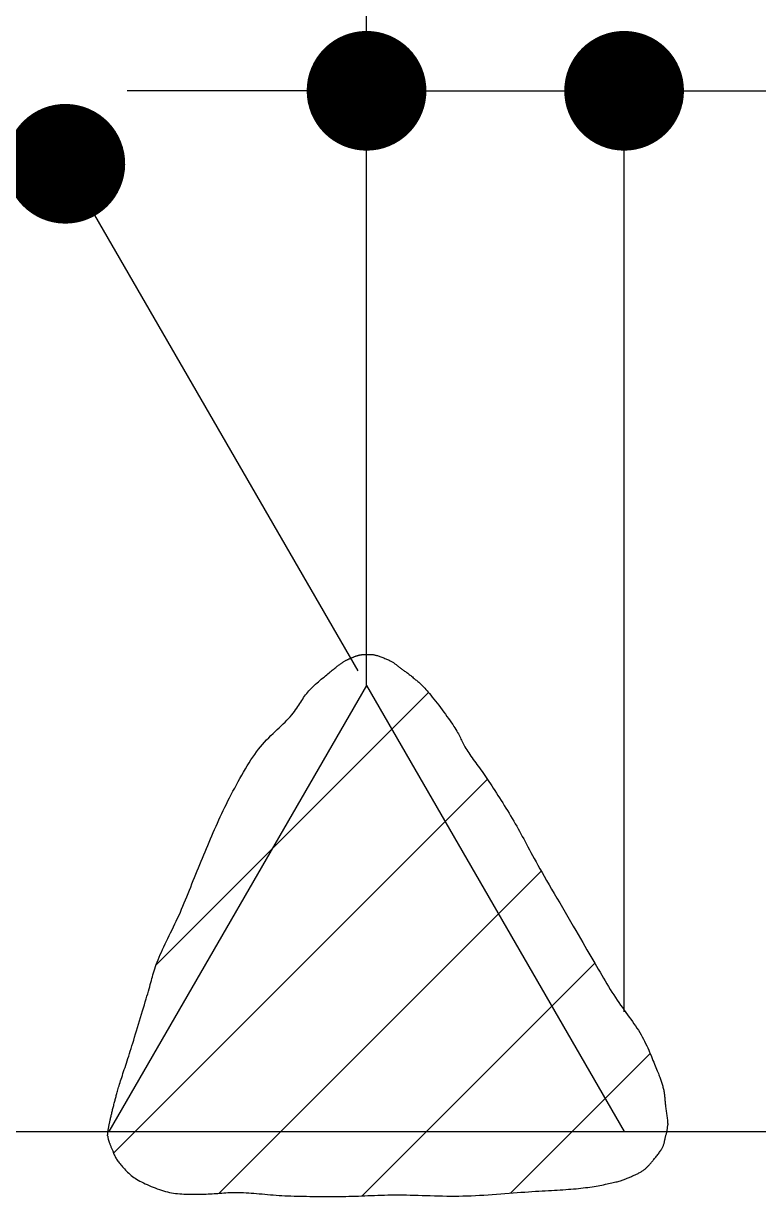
# Model space of a CAD drawing. Header units: millimetres. Extents: x 0 to 18796, y -11 to 7128.
# Drawn here: x 11711.4 to 11760.5, y 5703 to 5781.4 of the extents above; entities that cross this region are included whole.
import ezdxf

# ---------------------------------------------------------------- set-up
doc = ezdxf.new("R2010")
doc.units = ezdxf.units.MM
doc.header["$LTSCALE"] = 5
doc.layers.get('0').update_dxf_attribs({"color": 255})
doc.layers.add('寸法', color=4, linetype='Continuous')
doc.layers.add('金物', color=142, linetype='Continuous')

# ---------------------------------------------------------------- blocks, each defined once
blk = doc.blocks.new('_Dot')
at = {"color": 0, "linetype": 'ByBlock', "lineweight": -2}
blk.add_line((-0.5, 0), (-1, 0), dxfattribs=at)
at = {"color": 0, "linetype": 'ByBlock', "const_width": 0.5}
blk.add_lwpolyline([(-0.25, 0, 1), (0.25, 0, 1)], format="xyb", close=True, dxfattribs=at)

msp = doc.modelspace()

# ---------------------------------------------------------------- linework, layer by layer
at = {"layer": '寸法'}
for p, q in [((11726.346, 5776.91), (11718.346, 5776.91)), ((11734.346, 5745.175), (11734.346, 5776.91)), ((11734.346, 5776.91), (11751.555, 5776.91)), ((11751.555, 5715.368), (11751.555, 5776.91)), ((11759.555, 5776.91), (11767.555, 5776.91)), ((11733.788, 5738.142), (11714.221, 5772.033)), ((11733.537, 5739.095), (11733.568, 5739.108)), ((11733.568, 5739.108), (11733.599, 5739.119)), ((11733.599, 5739.119), (11733.629, 5739.13)), ((11733.629, 5739.13), (11733.66, 5739.141)), ((11733.66, 5739.141), (11733.69, 5739.151)), ((11733.69, 5739.151), (11733.721, 5739.161)), ((11733.721, 5739.161), (11733.751, 5739.17)), ((11733.751, 5739.17), (11733.78, 5739.179)), ((11733.78, 5739.179), (11733.81, 5739.187)), ((11733.81, 5739.187), (11733.84, 5739.195)), ((11733.84, 5739.195), (11733.87, 5739.202)), ((11733.87, 5739.202), (11733.899, 5739.208)), ((11733.899, 5739.208), (11733.927, 5739.214)), ((11733.927, 5739.214), (11733.954, 5739.22)), ((11733.954, 5739.22), (11733.982, 5739.224)), ((11733.982, 5739.224), (11734.009, 5739.228)), ((11734.009, 5739.228), (11734.035, 5739.232)), ((11734.035, 5739.232), (11734.061, 5739.235)), ((11734.061, 5739.235), (11734.088, 5739.238)), ((11734.088, 5739.238), (11734.115, 5739.24)), ((11734.115, 5739.24), (11734.142, 5739.242)), ((11734.142, 5739.242), (11734.169, 5739.244)), ((11734.169, 5739.244), (11734.197, 5739.245)), ((11734.197, 5739.245), (11734.225, 5739.246)), ((11734.225, 5739.246), (11734.254, 5739.247)), ((11734.254, 5739.247), (11734.283, 5739.247)), ((11734.283, 5739.247), (11734.314, 5739.247)), ((11734.314, 5739.247), (11734.346, 5739.247)), ((11734.346, 5739.247), (11734.378, 5739.247)), ((11734.378, 5739.247), (11734.41, 5739.247)), ((11734.41, 5739.247), (11734.442, 5739.247)), ((11734.442, 5739.247), (11734.474, 5739.248)), ((11734.474, 5739.248), (11734.506, 5739.248)), ((11734.506, 5739.248), (11734.539, 5739.248)), ((11734.539, 5739.248), (11734.572, 5739.248)), ((11734.572, 5739.248), (11734.606, 5739.247)), ((11734.606, 5739.247), (11734.641, 5739.246)), ((11734.641, 5739.246), (11734.676, 5739.244)), ((11734.676, 5739.244), (11734.713, 5739.24)), ((11734.713, 5739.24), (11734.751, 5739.236)), ((11734.751, 5739.236), (11734.791, 5739.23)), ((11734.791, 5739.23), (11734.832, 5739.223)), ((11734.832, 5739.223), (11734.875, 5739.215)), ((11734.875, 5739.215), (11734.919, 5739.204)), ((11734.919, 5739.204), (11734.966, 5739.192)), ((11734.966, 5739.192), (11735.016, 5739.178)), ((11735.016, 5739.178), (11735.068, 5739.162)), ((11735.068, 5739.162), (11735.124, 5739.144)), ((11735.124, 5739.144), (11735.183, 5739.125)), ((11735.183, 5739.125), (11735.243, 5739.104)), ((11732.179, 5738.285), (11732.235, 5738.33)), ((11732.235, 5738.33), (11732.288, 5738.372)), ((11732.288, 5738.372), (11732.338, 5738.412)), ((11732.338, 5738.412), (11732.386, 5738.45)), ((11732.386, 5738.45), (11732.432, 5738.485)), ((11732.432, 5738.485), (11732.476, 5738.518)), ((11732.476, 5738.518), (11732.519, 5738.55)), ((11732.519, 5738.55), (11732.561, 5738.58)), ((11732.561, 5738.58), (11732.601, 5738.609)), ((11732.601, 5738.609), (11732.641, 5738.637)), ((11732.641, 5738.637), (11732.68, 5738.664)), ((11732.68, 5738.664), (11732.72, 5738.691)), ((11732.72, 5738.691), (11732.759, 5738.717)), ((11732.759, 5738.717), (11732.799, 5738.743)), ((11732.799, 5738.743), (11732.838, 5738.768)), ((11732.838, 5738.768), (11732.875, 5738.792)), ((11732.875, 5738.792), (11732.912, 5738.813)), ((11732.912, 5738.813), (11732.947, 5738.833)), ((11732.947, 5738.833), (11732.981, 5738.852)), ((11732.981, 5738.852), (11733.013, 5738.869)), ((11733.013, 5738.869), (11733.045, 5738.885)), ((11733.045, 5738.885), (11733.077, 5738.9)), ((11733.077, 5738.9), (11733.107, 5738.915)), ((11733.107, 5738.915), (11733.138, 5738.928)), ((11733.138, 5738.928), (11733.167, 5738.942)), ((11733.167, 5738.942), (11733.197, 5738.954)), ((11733.197, 5738.954), (11733.227, 5738.967)), ((11733.227, 5738.967), (11733.257, 5738.98)), ((11733.257, 5738.98), (11733.287, 5738.992)), ((11733.287, 5738.992), (11733.318, 5739.005)), ((11733.318, 5739.005), (11733.349, 5739.018)), ((11733.349, 5739.018), (11733.381, 5739.032)), ((11733.381, 5739.032), (11733.412, 5739.045)), ((11733.412, 5739.045), (11733.444, 5739.058)), ((11733.444, 5739.058), (11733.475, 5739.071)), ((11733.475, 5739.071), (11733.506, 5739.083)), ((11733.506, 5739.083), (11733.537, 5739.095)), ((11735.243, 5739.104), (11735.306, 5739.081)), ((11735.306, 5739.081), (11735.369, 5739.058)), ((11735.369, 5739.058), (11735.433, 5739.034)), ((11735.433, 5739.034), (11735.497, 5739.009)), ((11735.497, 5739.009), (11735.561, 5738.983)), ((11735.561, 5738.983), (11735.625, 5738.957)), ((11735.625, 5738.957), (11735.687, 5738.93)), ((11735.687, 5738.93), (11735.748, 5738.904)), ((11735.748, 5738.904), (11735.807, 5738.877)), ((11735.807, 5738.877), (11735.863, 5738.851)), ((11735.863, 5738.851), (11735.917, 5738.825)), ((11735.917, 5738.825), (11735.967, 5738.799)), ((11735.967, 5738.799), (11736.013, 5738.774)), ((11736.013, 5738.774), (11736.057, 5738.749)), ((11736.057, 5738.749), (11736.099, 5738.724)), ((11736.099, 5738.724), (11736.138, 5738.698)), ((11736.138, 5738.698), (11736.175, 5738.673)), ((11736.175, 5738.673), (11736.211, 5738.648)), ((11736.211, 5738.648), (11736.246, 5738.622)), ((11736.246, 5738.622), (11736.28, 5738.596)), ((11736.28, 5738.596), (11736.314, 5738.569)), ((11736.314, 5738.569), (11736.347, 5738.542)), ((11736.347, 5738.542), (11736.382, 5738.514)), ((11736.382, 5738.514), (11736.416, 5738.486)), ((11736.416, 5738.486), (11736.451, 5738.458)), ((11736.451, 5738.458), (11736.488, 5738.428)), ((11736.488, 5738.428), (11736.527, 5738.398)), ((11736.527, 5738.398), (11736.567, 5738.367)), ((11736.567, 5738.367), (11736.61, 5738.335)), ((11736.61, 5738.335), (11736.654, 5738.302)), ((11731.226, 5737.503), (11731.321, 5737.583)), ((11731.321, 5737.583), (11731.414, 5737.66)), ((11731.414, 5737.66), (11731.507, 5737.735)), ((11731.507, 5737.735), (11731.596, 5737.808)), ((11731.596, 5737.808), (11731.683, 5737.878)), ((11731.683, 5737.878), (11731.767, 5737.946)), ((11731.767, 5737.946), (11731.847, 5738.011)), ((11731.847, 5738.011), (11731.922, 5738.072)), ((11731.922, 5738.072), (11731.992, 5738.13)), ((11731.992, 5738.13), (11732.058, 5738.185)), ((11732.058, 5738.185), (11732.12, 5738.237)), ((11732.12, 5738.237), (11732.179, 5738.285)), ((11736.654, 5738.302), (11736.7, 5738.269)), ((11736.7, 5738.269), (11736.746, 5738.236)), ((11736.746, 5738.236), (11736.794, 5738.202)), ((11736.794, 5738.202), (11736.842, 5738.168)), ((11736.842, 5738.168), (11736.891, 5738.134)), ((11736.891, 5738.134), (11736.941, 5738.098)), ((11736.941, 5738.098), (11736.991, 5738.063)), ((11736.991, 5738.063), (11737.042, 5738.026)), ((11737.042, 5738.026), (11737.094, 5737.988)), ((11737.094, 5737.988), (11737.146, 5737.949)), ((11737.146, 5737.949), (11737.198, 5737.909)), ((11737.198, 5737.909), (11737.251, 5737.868)), ((11737.251, 5737.868), (11737.305, 5737.826)), ((11737.305, 5737.826), (11737.359, 5737.783)), ((11737.359, 5737.783), (11737.413, 5737.738)), ((11737.413, 5737.738), (11737.468, 5737.691)), ((11737.468, 5737.691), (11737.522, 5737.645)), ((11737.522, 5737.645), (11737.574, 5737.6)), ((11737.574, 5737.6), (11737.626, 5737.557)), ((11737.626, 5737.557), (11737.678, 5737.514)), ((11734.346, 5737.175), (11717.137, 5707.368)), ((11730.421, 5736.726), (11730.499, 5736.816)), ((11730.499, 5736.816), (11730.582, 5736.905)), ((11730.582, 5736.905), (11730.668, 5736.994)), ((11730.668, 5736.994), (11730.757, 5737.082)), ((11730.757, 5737.082), (11730.849, 5737.169)), ((11730.849, 5737.169), (11730.942, 5737.255)), ((11730.942, 5737.255), (11731.036, 5737.339)), ((11731.036, 5737.339), (11731.131, 5737.422)), ((11731.131, 5737.422), (11731.226, 5737.503)), ((11734.346, 5737.175), (11751.555, 5707.368)), ((11737.678, 5737.514), (11737.73, 5737.471)), ((11737.73, 5737.471), (11737.781, 5737.428)), ((11737.781, 5737.428), (11737.834, 5737.383)), ((11737.834, 5737.383), (11737.887, 5737.336)), ((11737.887, 5737.336), (11737.942, 5737.287)), ((11737.942, 5737.287), (11737.998, 5737.234)), ((11737.998, 5737.234), (11738.057, 5737.178)), ((11738.057, 5737.178), (11738.117, 5737.117)), ((11738.117, 5737.117), (11738.181, 5737.051)), ((11738.181, 5737.051), (11738.247, 5736.98)), ((11738.247, 5736.98), (11738.317, 5736.902)), ((11738.317, 5736.902), (11738.391, 5736.818)), ((11738.391, 5736.818), (11738.468, 5736.726)), ((11720.291, 5718.505), (11738.488, 5736.702)), ((11729.886, 5735.964), (11729.951, 5736.064)), ((11729.951, 5736.064), (11730.015, 5736.163)), ((11730.015, 5736.163), (11730.079, 5736.26)), ((11730.079, 5736.26), (11730.143, 5736.356)), ((11730.143, 5736.356), (11730.208, 5736.45)), ((11730.208, 5736.45), (11730.276, 5736.543)), ((11730.276, 5736.543), (11730.347, 5736.635)), ((11730.347, 5736.635), (11730.421, 5736.726)), ((11738.468, 5736.726), (11738.552, 5736.625)), ((11738.552, 5736.625), (11738.643, 5736.513)), ((11738.643, 5736.513), (11738.739, 5736.393)), ((11738.739, 5736.393), (11738.841, 5736.264)), ((11738.841, 5736.264), (11738.947, 5736.129)), ((11738.947, 5736.129), (11739.056, 5735.988)), ((11739.056, 5735.988), (11739.166, 5735.843)), ((11729.244, 5735.084), (11729.344, 5735.202)), ((11729.344, 5735.202), (11729.436, 5735.318)), ((11729.436, 5735.318), (11729.522, 5735.431)), ((11729.522, 5735.431), (11729.603, 5735.542)), ((11729.603, 5735.542), (11729.679, 5735.651)), ((11729.679, 5735.651), (11729.751, 5735.757)), ((11729.751, 5735.757), (11729.82, 5735.862)), ((11729.82, 5735.862), (11729.886, 5735.964)), ((11739.166, 5735.843), (11739.279, 5735.695)), ((11739.279, 5735.695), (11739.391, 5735.546)), ((11739.391, 5735.546), (11739.503, 5735.396)), ((11739.503, 5735.396), (11739.613, 5735.247)), ((11739.613, 5735.247), (11739.72, 5735.1)), ((11728.515, 5734.349), (11728.649, 5734.475)), ((11728.649, 5734.475), (11728.779, 5734.599)), ((11728.779, 5734.599), (11728.904, 5734.722)), ((11728.904, 5734.722), (11729.024, 5734.843)), ((11729.024, 5734.843), (11729.138, 5734.964)), ((11729.138, 5734.964), (11729.244, 5735.084)), ((11739.72, 5735.1), (11739.824, 5734.956)), ((11739.824, 5734.956), (11739.923, 5734.817)), ((11739.923, 5734.817), (11740.017, 5734.683)), ((11740.017, 5734.683), (11740.104, 5734.557)), ((11740.104, 5734.557), (11740.184, 5734.439)), ((11740.184, 5734.439), (11740.255, 5734.329)), ((11727.671, 5733.534), (11727.813, 5733.678)), ((11727.813, 5733.678), (11727.955, 5733.819)), ((11727.955, 5733.819), (11728.097, 5733.956)), ((11728.097, 5733.956), (11728.239, 5734.09)), ((11728.239, 5734.09), (11728.378, 5734.22)), ((11728.378, 5734.22), (11728.515, 5734.349)), ((11740.255, 5734.329), (11740.321, 5734.224)), ((11740.321, 5734.224), (11740.379, 5734.124)), ((11740.379, 5734.124), (11740.433, 5734.028)), ((11740.433, 5734.028), (11740.483, 5733.937)), ((11740.483, 5733.937), (11740.528, 5733.848)), ((11740.528, 5733.848), (11740.571, 5733.761)), ((11740.571, 5733.761), (11740.613, 5733.676)), ((11740.613, 5733.676), (11740.653, 5733.591)), ((11726.997, 5732.741), (11727.125, 5732.91)), ((11727.125, 5732.91), (11727.257, 5733.073)), ((11727.257, 5733.073), (11727.393, 5733.231)), ((11727.393, 5733.231), (11727.531, 5733.385)), ((11727.531, 5733.385), (11727.671, 5733.534)), ((11740.653, 5733.591), (11740.693, 5733.508)), ((11740.693, 5733.508), (11740.734, 5733.423)), ((11740.734, 5733.423), (11740.777, 5733.337)), ((11740.777, 5733.337), (11740.821, 5733.249)), ((11740.821, 5733.249), (11740.869, 5733.159)), ((11740.869, 5733.159), (11740.922, 5733.066)), ((11740.922, 5733.066), (11740.978, 5732.969)), ((11740.978, 5732.969), (11741.041, 5732.867)), ((11741.041, 5732.867), (11741.109, 5732.762)), ((11726.498, 5731.999), (11726.622, 5732.194)), ((11726.622, 5732.194), (11726.747, 5732.383)), ((11726.747, 5732.383), (11726.872, 5732.565)), ((11726.872, 5732.565), (11726.997, 5732.741)), ((11741.109, 5732.762), (11741.179, 5732.658)), ((11741.179, 5732.658), (11741.25, 5732.552)), ((11741.25, 5732.552), (11741.324, 5732.446)), ((11741.324, 5732.446), (11741.4, 5732.339)), ((11741.4, 5732.339), (11741.477, 5732.231)), ((11741.477, 5732.231), (11741.557, 5732.121)), ((11741.557, 5732.121), (11741.639, 5732.01)), ((11726.008, 5731.176), (11726.129, 5731.387)), ((11726.129, 5731.387), (11726.251, 5731.595)), ((11726.251, 5731.595), (11726.374, 5731.799)), ((11726.374, 5731.799), (11726.498, 5731.999)), ((11741.639, 5732.01), (11741.722, 5731.897)), ((11741.722, 5731.897), (11741.806, 5731.781)), ((11741.806, 5731.781), (11741.892, 5731.663)), ((11741.892, 5731.663), (11741.979, 5731.542)), ((11741.979, 5731.542), (11742.067, 5731.419)), ((11742.067, 5731.419), (11742.156, 5731.292)), ((11742.156, 5731.292), (11742.246, 5731.161)), ((11717.442, 5705.921), (11742.422, 5730.901)), ((11725.536, 5730.313), (11725.652, 5730.53)), ((11725.652, 5730.53), (11725.77, 5730.747)), ((11725.77, 5730.747), (11725.888, 5730.962)), ((11725.888, 5730.962), (11726.008, 5731.176)), ((11742.246, 5731.161), (11742.338, 5731.027)), ((11742.338, 5731.027), (11742.43, 5730.889)), ((11742.43, 5730.889), (11742.523, 5730.747)), ((11742.523, 5730.747), (11742.619, 5730.601)), ((11742.619, 5730.601), (11742.717, 5730.452)), ((11725.197, 5729.664), (11725.309, 5729.879)), ((11725.309, 5729.879), (11725.422, 5730.096)), ((11725.422, 5730.096), (11725.536, 5730.313)), ((11742.717, 5730.452), (11742.816, 5730.298)), ((11742.816, 5730.298), (11742.918, 5730.142)), ((11742.918, 5730.142), (11743.021, 5729.983)), ((11743.021, 5729.983), (11743.124, 5729.821)), ((11743.124, 5729.821), (11743.229, 5729.656)), ((11724.774, 5728.821), (11724.877, 5729.031)), ((11724.877, 5729.031), (11724.981, 5729.24)), ((11724.981, 5729.24), (11725.088, 5729.451)), ((11725.088, 5729.451), (11725.197, 5729.664)), ((11743.229, 5729.656), (11743.335, 5729.489)), ((11743.335, 5729.489), (11743.441, 5729.321)), ((11743.441, 5729.321), (11743.547, 5729.15)), ((11743.547, 5729.15), (11743.654, 5728.979)), ((11743.654, 5728.979), (11743.76, 5728.806)), ((11724.384, 5727.975), (11724.479, 5728.187)), ((11724.479, 5728.187), (11724.575, 5728.399)), ((11724.575, 5728.399), (11724.674, 5728.61)), ((11724.674, 5728.61), (11724.774, 5728.821)), ((11743.76, 5728.806), (11743.866, 5728.632)), ((11743.866, 5728.632), (11743.971, 5728.457)), ((11743.971, 5728.457), (11744.076, 5728.282)), ((11744.076, 5728.282), (11744.179, 5728.106)), ((11724.107, 5727.337), (11724.198, 5727.55)), ((11724.198, 5727.55), (11724.29, 5727.762)), ((11724.29, 5727.762), (11724.384, 5727.975)), ((11744.179, 5728.106), (11744.28, 5727.933)), ((11744.28, 5727.933), (11744.378, 5727.761)), ((11744.378, 5727.761), (11744.473, 5727.591)), ((11744.473, 5727.591), (11744.567, 5727.423)), ((11744.567, 5727.423), (11744.66, 5727.254)), ((11723.748, 5726.484), (11723.837, 5726.697)), ((11723.837, 5726.697), (11723.927, 5726.911)), ((11723.927, 5726.911), (11724.017, 5727.124)), ((11724.017, 5727.124), (11724.107, 5727.337)), ((11744.66, 5727.254), (11744.752, 5727.084)), ((11744.752, 5727.084), (11744.844, 5726.912)), ((11744.844, 5726.912), (11744.937, 5726.738)), ((11744.937, 5726.738), (11745.032, 5726.561)), ((11723.39, 5725.633), (11723.48, 5725.846)), ((11723.48, 5725.846), (11723.57, 5726.058)), ((11723.57, 5726.058), (11723.659, 5726.271)), ((11723.659, 5726.271), (11723.748, 5726.484)), ((11745.032, 5726.561), (11745.129, 5726.38)), ((11745.129, 5726.38), (11745.228, 5726.194)), ((11745.228, 5726.194), (11745.332, 5726.002)), ((11745.332, 5726.002), (11745.44, 5725.803)), ((11745.44, 5725.803), (11745.553, 5725.597)), ((11723.121, 5724.991), (11723.21, 5725.206)), ((11723.21, 5725.206), (11723.3, 5725.42)), ((11723.3, 5725.42), (11723.39, 5725.633)), ((11745.553, 5725.597), (11745.672, 5725.383)), ((11745.672, 5725.383), (11745.797, 5725.159)), ((11745.797, 5725.159), (11745.928, 5724.926)), ((11722.771, 5724.127), (11722.858, 5724.343)), ((11722.858, 5724.343), (11722.945, 5724.559)), ((11722.945, 5724.559), (11723.033, 5724.776)), ((11723.033, 5724.776), (11723.121, 5724.991)), ((11724.493, 5703.237), (11746.02, 5724.765)), ((11745.928, 5724.926), (11746.069, 5724.679)), ((11746.069, 5724.679), (11746.219, 5724.417)), ((11746.219, 5724.417), (11746.377, 5724.142)), ((11722.425, 5723.268), (11722.511, 5723.481)), ((11722.511, 5723.481), (11722.597, 5723.696)), ((11722.597, 5723.696), (11722.684, 5723.911)), ((11722.684, 5723.911), (11722.771, 5724.127)), ((11746.377, 5724.142), (11746.542, 5723.856)), ((11746.542, 5723.856), (11746.713, 5723.56)), ((11746.713, 5723.56), (11746.888, 5723.258)), ((11722.166, 5722.637), (11722.252, 5722.846)), ((11722.252, 5722.846), (11722.338, 5723.056)), ((11722.338, 5723.056), (11722.425, 5723.268)), ((11746.888, 5723.258), (11747.067, 5722.95)), ((11747.067, 5722.95), (11747.249, 5722.638)), ((11721.816, 5721.827), (11721.905, 5722.026)), ((11721.905, 5722.026), (11721.992, 5722.227)), ((11721.992, 5722.227), (11722.079, 5722.431)), ((11722.079, 5722.431), (11722.166, 5722.637)), ((11747.249, 5722.638), (11747.431, 5722.324)), ((11747.431, 5722.324), (11747.613, 5722.012)), ((11747.613, 5722.012), (11747.795, 5721.701)), ((11721.445, 5721.036), (11721.54, 5721.232)), ((11721.54, 5721.232), (11721.633, 5721.43)), ((11721.633, 5721.43), (11721.726, 5721.628)), ((11721.726, 5721.628), (11721.816, 5721.827)), ((11747.795, 5721.701), (11747.973, 5721.395)), ((11747.973, 5721.395), (11748.148, 5721.095)), ((11748.148, 5721.095), (11748.319, 5720.803)), ((11721.07, 5720.267), (11721.162, 5720.457)), ((11721.162, 5720.457), (11721.256, 5720.648)), ((11721.256, 5720.648), (11721.351, 5720.842)), ((11721.351, 5720.842), (11721.445, 5721.036)), ((11748.319, 5720.803), (11748.483, 5720.521)), ((11748.483, 5720.521), (11748.641, 5720.252)), ((11720.637, 5719.355), (11720.718, 5719.532)), ((11720.718, 5719.532), (11720.802, 5719.712)), ((11720.802, 5719.712), (11720.889, 5719.895)), ((11720.889, 5719.895), (11720.978, 5720.08)), ((11720.978, 5720.08), (11721.07, 5720.267)), ((11748.641, 5720.252), (11748.791, 5719.996)), ((11748.791, 5719.996), (11748.933, 5719.752)), ((11748.933, 5719.752), (11749.072, 5719.514)), ((11749.072, 5719.514), (11749.206, 5719.283)), ((11720.357, 5718.683), (11720.419, 5718.844)), ((11720.419, 5718.844), (11720.488, 5719.011)), ((11720.488, 5719.011), (11720.56, 5719.182)), ((11720.56, 5719.182), (11720.637, 5719.355)), ((11749.206, 5719.283), (11749.337, 5719.057)), ((11749.337, 5719.057), (11749.464, 5718.837)), ((11749.464, 5718.837), (11749.589, 5718.622)), ((11720.076, 5717.839), (11720.115, 5717.97)), ((11720.115, 5717.97), (11720.157, 5718.104)), ((11720.157, 5718.104), (11720.2, 5718.241)), ((11720.2, 5718.241), (11720.248, 5718.382)), ((11720.248, 5718.382), (11720.3, 5718.529)), ((11720.3, 5718.529), (11720.357, 5718.683)), ((11734.054, 5703.064), (11749.598, 5718.607)), ((11749.589, 5718.622), (11749.711, 5718.412)), ((11749.711, 5718.412), (11749.83, 5718.207)), ((11749.83, 5718.207), (11749.947, 5718.005)), ((11749.947, 5718.005), (11750.064, 5717.807)), ((11719.858, 5717.035), (11719.896, 5717.177)), ((11719.896, 5717.177), (11719.933, 5717.313)), ((11719.933, 5717.313), (11719.968, 5717.447)), ((11719.968, 5717.447), (11720.004, 5717.578)), ((11720.004, 5717.578), (11720.04, 5717.709)), ((11720.04, 5717.709), (11720.076, 5717.839)), ((11750.064, 5717.807), (11750.178, 5717.613)), ((11750.178, 5717.613), (11750.292, 5717.422)), ((11750.292, 5717.422), (11750.405, 5717.233)), ((11750.405, 5717.233), (11750.518, 5717.047)), ((11719.623, 5716.224), (11719.677, 5716.404)), ((11719.677, 5716.404), (11719.728, 5716.574)), ((11719.728, 5716.574), (11719.774, 5716.735)), ((11719.774, 5716.735), (11719.817, 5716.888)), ((11719.817, 5716.888), (11719.858, 5717.035)), ((11750.518, 5717.047), (11750.63, 5716.863)), ((11750.63, 5716.863), (11750.744, 5716.68)), ((11750.744, 5716.68), (11750.858, 5716.498)), ((11750.858, 5716.498), (11750.973, 5716.319)), ((11719.38, 5715.418), (11719.443, 5715.629)), ((11719.443, 5715.629), (11719.505, 5715.835)), ((11719.505, 5715.835), (11719.565, 5716.034)), ((11719.565, 5716.034), (11719.623, 5716.224)), ((11750.973, 5716.319), (11751.088, 5716.144)), ((11751.088, 5716.144), (11751.205, 5715.973)), ((11751.205, 5715.973), (11751.321, 5715.806)), ((11751.321, 5715.806), (11751.436, 5715.642)), ((11751.436, 5715.642), (11751.551, 5715.481)), ((11719.182, 5714.761), (11719.248, 5714.982)), ((11719.248, 5714.982), (11719.314, 5715.202)), ((11719.314, 5715.202), (11719.38, 5715.418)), ((11751.551, 5715.481), (11751.666, 5715.323)), ((11751.666, 5715.323), (11751.778, 5715.168)), ((11751.778, 5715.168), (11751.89, 5715.015)), ((11751.89, 5715.015), (11751.999, 5714.863)), ((11751.999, 5714.863), (11752.106, 5714.713)), ((11718.917, 5713.883), (11718.982, 5714.098)), ((11718.982, 5714.098), (11719.048, 5714.318)), ((11719.048, 5714.318), (11719.115, 5714.539)), ((11719.115, 5714.539), (11719.182, 5714.761)), ((11752.106, 5714.713), (11752.211, 5714.565)), ((11752.211, 5714.565), (11752.312, 5714.418)), ((11752.312, 5714.418), (11752.41, 5714.271)), ((11752.41, 5714.271), (11752.505, 5714.125)), ((11752.505, 5714.125), (11752.596, 5713.979)), ((11718.672, 5713.081), (11718.73, 5713.27)), ((11718.73, 5713.27), (11718.79, 5713.467)), ((11718.79, 5713.467), (11718.853, 5713.672)), ((11718.853, 5713.672), (11718.917, 5713.883)), ((11752.596, 5713.979), (11752.683, 5713.833)), ((11752.683, 5713.833), (11752.765, 5713.687)), ((11752.765, 5713.687), (11752.845, 5713.539)), ((11752.845, 5713.539), (11752.921, 5713.392)), ((11752.921, 5713.392), (11752.994, 5713.244)), ((11752.994, 5713.244), (11753.064, 5713.097)), ((11718.457, 5712.401), (11718.51, 5712.565)), ((11718.51, 5712.565), (11718.563, 5712.732)), ((11718.563, 5712.732), (11718.616, 5712.903)), ((11718.616, 5712.903), (11718.672, 5713.081)), ((11743.971, 5703.246), (11753.298, 5712.572)), ((11753.064, 5713.097), (11753.132, 5712.951)), ((11753.132, 5712.951), (11753.197, 5712.807)), ((11753.197, 5712.807), (11753.259, 5712.664)), ((11753.259, 5712.664), (11753.319, 5712.523)), ((11753.319, 5712.523), (11753.376, 5712.385)), ((11718.209, 5711.643), (11718.257, 5711.787)), ((11718.257, 5711.787), (11718.306, 5711.935)), ((11718.306, 5711.935), (11718.355, 5712.087)), ((11718.355, 5712.087), (11718.406, 5712.242)), ((11718.406, 5712.242), (11718.457, 5712.401)), ((11753.376, 5712.385), (11753.431, 5712.251)), ((11753.431, 5712.251), (11753.484, 5712.119)), ((11753.484, 5712.119), (11753.536, 5711.992)), ((11753.536, 5711.992), (11753.585, 5711.869)), ((11753.585, 5711.869), (11753.633, 5711.75)), ((11753.633, 5711.75), (11753.679, 5711.636)), ((11717.952, 5710.861), (11717.991, 5710.982)), ((11717.991, 5710.982), (11718.032, 5711.107)), ((11718.032, 5711.107), (11718.074, 5711.235)), ((11718.074, 5711.235), (11718.118, 5711.367)), ((11718.118, 5711.367), (11718.163, 5711.503)), ((11718.163, 5711.503), (11718.209, 5711.643)), ((11753.679, 5711.636), (11753.723, 5711.529)), ((11753.723, 5711.529), (11753.765, 5711.427)), ((11753.765, 5711.427), (11753.805, 5711.332)), ((11753.805, 5711.332), (11753.841, 5711.243)), ((11753.841, 5711.243), (11753.875, 5711.158)), ((11753.875, 5711.158), (11753.907, 5711.079)), ((11753.907, 5711.079), (11753.936, 5711.003)), ((11753.936, 5711.003), (11753.964, 5710.931)), ((11753.964, 5710.931), (11753.99, 5710.861)), ((11717.706, 5710.06), (11717.73, 5710.142)), ((11717.73, 5710.142), (11717.756, 5710.228)), ((11717.756, 5710.228), (11717.783, 5710.32)), ((11717.783, 5710.32), (11717.812, 5710.418)), ((11717.812, 5710.418), (11717.844, 5710.521)), ((11717.844, 5710.521), (11717.878, 5710.631)), ((11717.878, 5710.631), (11717.914, 5710.744)), ((11717.914, 5710.744), (11717.952, 5710.861)), ((11753.99, 5710.861), (11754.014, 5710.794)), ((11754.014, 5710.794), (11754.036, 5710.728)), ((11754.036, 5710.728), (11754.057, 5710.664)), ((11754.057, 5710.664), (11754.078, 5710.599)), ((11754.078, 5710.599), (11754.097, 5710.535)), ((11754.097, 5710.535), (11754.116, 5710.47)), ((11754.116, 5710.47), (11754.134, 5710.404)), ((11754.134, 5710.404), (11754.152, 5710.336)), ((11754.152, 5710.336), (11754.169, 5710.265)), ((11754.169, 5710.265), (11754.186, 5710.193)), ((11754.186, 5710.193), (11754.2, 5710.122)), ((11754.2, 5710.122), (11754.213, 5710.052)), ((11717.507, 5709.316), (11717.524, 5709.382)), ((11717.524, 5709.382), (11717.541, 5709.447)), ((11717.541, 5709.447), (11717.557, 5709.511)), ((11717.557, 5709.511), (11717.574, 5709.575)), ((11717.574, 5709.575), (11717.591, 5709.639)), ((11717.591, 5709.639), (11717.608, 5709.704)), ((11717.608, 5709.704), (11717.626, 5709.77)), ((11717.626, 5709.77), (11717.644, 5709.839)), ((11717.644, 5709.839), (11717.664, 5709.909)), ((11717.664, 5709.909), (11717.684, 5709.983)), ((11717.684, 5709.983), (11717.706, 5710.06)), ((11754.213, 5710.052), (11754.225, 5709.981)), ((11754.225, 5709.981), (11754.235, 5709.912)), ((11754.235, 5709.912), (11754.244, 5709.843)), ((11754.244, 5709.843), (11754.251, 5709.774)), ((11754.251, 5709.774), (11754.259, 5709.705)), ((11754.259, 5709.705), (11754.265, 5709.636)), ((11754.265, 5709.636), (11754.271, 5709.567)), ((11754.271, 5709.567), (11754.277, 5709.498)), ((11754.277, 5709.498), (11754.283, 5709.429)), ((11754.283, 5709.429), (11754.289, 5709.359)), ((11754.289, 5709.359), (11754.295, 5709.289)), ((11717.304, 5708.506), (11717.319, 5708.57)), ((11717.319, 5708.57), (11717.334, 5708.635)), ((11717.334, 5708.635), (11717.35, 5708.7)), ((11717.35, 5708.7), (11717.367, 5708.767)), ((11717.367, 5708.767), (11717.383, 5708.834)), ((11717.383, 5708.834), (11717.4, 5708.902)), ((11717.4, 5708.902), (11717.417, 5708.97)), ((11717.417, 5708.97), (11717.435, 5709.039)), ((11717.435, 5709.039), (11717.452, 5709.108)), ((11717.452, 5709.108), (11717.47, 5709.177)), ((11717.47, 5709.177), (11717.488, 5709.247)), ((11717.488, 5709.247), (11717.507, 5709.316)), ((11754.295, 5709.289), (11754.302, 5709.219)), ((11754.302, 5709.219), (11754.31, 5709.147)), ((11754.31, 5709.147), (11754.318, 5709.076)), ((11754.318, 5709.076), (11754.327, 5709.002)), ((11754.327, 5709.002), (11754.337, 5708.928)), ((11754.337, 5708.928), (11754.348, 5708.851)), ((11754.348, 5708.851), (11754.359, 5708.774)), ((11754.359, 5708.774), (11754.371, 5708.696)), ((11754.371, 5708.696), (11754.382, 5708.617)), ((11754.382, 5708.617), (11754.394, 5708.538)), ((11754.394, 5708.538), (11754.405, 5708.46)), ((11717.136, 5707.749), (11717.145, 5707.795)), ((11717.145, 5707.795), (11717.155, 5707.843)), ((11717.155, 5707.843), (11717.165, 5707.891)), ((11717.165, 5707.891), (11717.176, 5707.941)), ((11717.176, 5707.941), (11717.187, 5707.991)), ((11717.187, 5707.991), (11717.198, 5708.043)), ((11717.198, 5708.043), (11717.21, 5708.096)), ((11717.21, 5708.096), (11717.222, 5708.151)), ((11717.222, 5708.151), (11717.234, 5708.206)), ((11717.234, 5708.206), (11717.247, 5708.264)), ((11717.247, 5708.264), (11717.261, 5708.322)), ((11717.261, 5708.322), (11717.275, 5708.382)), ((11717.275, 5708.382), (11717.289, 5708.444)), ((11717.289, 5708.444), (11717.304, 5708.506)), ((11754.405, 5708.46), (11754.416, 5708.382)), ((11754.416, 5708.382), (11754.427, 5708.304)), ((11754.427, 5708.304), (11754.436, 5708.228)), ((11754.436, 5708.228), (11754.445, 5708.153)), ((11754.445, 5708.153), (11754.452, 5708.08)), ((11754.452, 5708.08), (11754.458, 5708.009)), ((11754.458, 5708.009), (11754.463, 5707.941)), ((11754.463, 5707.941), (11754.466, 5707.875)), ((11754.463, 5707.695), (11754.466, 5707.752)), ((11754.466, 5707.875), (11754.467, 5707.812)), ((11754.466, 5707.752), (11754.467, 5707.812)), ((11717.049, 5707.123), (11717.05, 5707.148)), ((11717.05, 5707.099), (11717.049, 5707.123)), ((11717.05, 5707.148), (11717.051, 5707.173)), ((11717.05, 5707.075), (11717.05, 5707.099)), ((11717.05, 5707.075), (11717.052, 5707.049)), ((11717.051, 5707.173), (11717.053, 5707.198)), ((11717.052, 5707.049), (11717.054, 5707.023)), ((11717.053, 5707.198), (11717.056, 5707.224)), ((11717.054, 5707.023), (11717.058, 5706.997)), ((11717.056, 5707.224), (11717.058, 5707.252)), ((11717.058, 5707.252), (11717.062, 5707.281)), ((11717.058, 5706.997), (11717.062, 5706.968)), ((11717.062, 5707.281), (11717.065, 5707.312)), ((11717.062, 5706.968), (11717.067, 5706.938)), ((11717.065, 5707.312), (11717.069, 5707.345)), ((11717.069, 5707.345), (11717.074, 5707.38)), ((11717.074, 5707.38), (11717.078, 5707.417)), ((11717.078, 5707.417), (11717.084, 5707.455)), ((11717.084, 5707.455), (11717.09, 5707.494)), ((11717.09, 5707.494), (11717.096, 5707.534)), ((11717.096, 5707.534), (11717.103, 5707.575)), ((11717.103, 5707.575), (11717.11, 5707.617)), ((11717.11, 5707.617), (11717.118, 5707.66)), ((11717.118, 5707.66), (11717.127, 5707.704)), ((11717.127, 5707.704), (11717.136, 5707.749)), ((11754.307, 5706.949), (11754.318, 5706.994)), ((11754.318, 5706.994), (11754.329, 5707.04)), ((11754.329, 5707.04), (11754.341, 5707.084)), ((11754.341, 5707.084), (11754.352, 5707.128)), ((11754.352, 5707.128), (11754.364, 5707.172)), ((11754.364, 5707.172), (11754.376, 5707.216)), ((11754.376, 5707.216), (11754.388, 5707.259)), ((11754.388, 5707.259), (11754.399, 5707.303)), ((11754.399, 5707.303), (11754.41, 5707.348)), ((11754.41, 5707.348), (11754.42, 5707.393)), ((11754.42, 5707.393), (11754.43, 5707.44)), ((11754.43, 5707.44), (11754.439, 5707.488)), ((11754.439, 5707.488), (11754.447, 5707.537)), ((11754.447, 5707.537), (11754.454, 5707.587)), ((11754.454, 5707.587), (11754.459, 5707.64)), ((11754.459, 5707.64), (11754.463, 5707.695)), ((11717.067, 5706.938), (11717.074, 5706.906)), ((11717.074, 5706.906), (11717.081, 5706.873)), ((11717.081, 5706.873), (11717.089, 5706.839)), ((11717.089, 5706.839), (11717.098, 5706.805)), ((11717.098, 5706.805), (11717.108, 5706.77)), ((11717.108, 5706.77), (11717.119, 5706.736)), ((11717.119, 5706.736), (11717.131, 5706.7)), ((11717.131, 5706.7), (11717.143, 5706.664)), ((11717.143, 5706.664), (11717.156, 5706.627)), ((11717.156, 5706.627), (11717.17, 5706.589)), ((11717.17, 5706.589), (11717.185, 5706.551)), ((11717.185, 5706.551), (11717.2, 5706.511)), ((11717.2, 5706.511), (11717.217, 5706.471)), ((11717.217, 5706.471), (11717.234, 5706.43)), ((11717.234, 5706.43), (11717.252, 5706.388)), ((11717.252, 5706.388), (11717.271, 5706.344)), ((11717.271, 5706.344), (11717.291, 5706.3)), ((11717.291, 5706.3), (11717.311, 5706.254)), ((11717.311, 5706.254), (11717.331, 5706.207)), ((11717.331, 5706.207), (11717.35, 5706.159)), ((11754.036, 5706.151), (11754.067, 5706.202)), ((11754.067, 5706.202), (11754.095, 5706.251)), ((11754.095, 5706.251), (11754.12, 5706.299)), ((11754.12, 5706.299), (11754.142, 5706.345)), ((11754.142, 5706.345), (11754.162, 5706.39)), ((11754.162, 5706.39), (11754.18, 5706.435)), ((11754.18, 5706.435), (11754.195, 5706.478)), ((11754.195, 5706.478), (11754.209, 5706.521)), ((11754.209, 5706.521), (11754.222, 5706.564)), ((11754.222, 5706.564), (11754.234, 5706.606)), ((11754.234, 5706.606), (11754.244, 5706.648)), ((11754.244, 5706.648), (11754.253, 5706.69)), ((11754.253, 5706.69), (11754.263, 5706.732)), ((11754.263, 5706.732), (11754.271, 5706.775)), ((11754.271, 5706.775), (11754.28, 5706.818)), ((11754.28, 5706.818), (11754.289, 5706.861)), ((11754.289, 5706.861), (11754.298, 5706.904)), ((11754.298, 5706.904), (11754.307, 5706.949)), ((11717.35, 5706.159), (11717.37, 5706.11)), ((11717.37, 5706.11), (11717.389, 5706.061)), ((11717.389, 5706.061), (11717.408, 5706.01)), ((11717.408, 5706.01), (11717.428, 5705.958)), ((11717.428, 5705.958), (11717.449, 5705.905)), ((11717.449, 5705.905), (11717.471, 5705.851)), ((11717.471, 5705.851), (11717.495, 5705.797)), ((11717.495, 5705.797), (11717.52, 5705.741)), ((11717.52, 5705.741), (11717.548, 5705.685)), ((11717.548, 5705.685), (11717.578, 5705.628)), ((11717.578, 5705.628), (11717.611, 5705.57)), ((11717.611, 5705.57), (11717.647, 5705.511)), ((11717.647, 5705.511), (11717.686, 5705.452)), ((11717.686, 5705.452), (11717.729, 5705.392)), ((11753.426, 5705.359), (11753.464, 5705.404)), ((11753.464, 5705.404), (11753.504, 5705.451)), ((11753.504, 5705.451), (11753.545, 5705.5)), ((11753.545, 5705.5), (11753.588, 5705.552)), ((11753.588, 5705.552), (11753.631, 5705.604)), ((11753.631, 5705.604), (11753.674, 5705.658)), ((11753.674, 5705.658), (11753.718, 5705.712)), ((11753.718, 5705.712), (11753.762, 5705.768)), ((11753.762, 5705.768), (11753.805, 5705.824)), ((11753.805, 5705.824), (11753.847, 5705.88)), ((11753.847, 5705.88), (11753.889, 5705.935)), ((11753.889, 5705.935), (11753.928, 5705.99)), ((11753.928, 5705.99), (11753.966, 5706.045)), ((11753.966, 5706.045), (11754.002, 5706.099)), ((11754.002, 5706.099), (11754.036, 5706.151)), ((11717.729, 5705.392), (11717.776, 5705.331)), ((11717.776, 5705.331), (11717.827, 5705.269)), ((11717.827, 5705.269), (11717.879, 5705.204)), ((11717.879, 5705.204), (11717.933, 5705.137)), ((11717.933, 5705.137), (11717.989, 5705.069)), ((11717.989, 5705.069), (11718.048, 5705)), ((11718.048, 5705), (11718.109, 5704.929)), ((11718.109, 5704.929), (11718.173, 5704.858)), ((11718.173, 5704.858), (11718.239, 5704.787)), ((11718.239, 5704.787), (11718.308, 5704.715)), ((11718.308, 5704.715), (11718.381, 5704.643)), ((11718.381, 5704.643), (11718.456, 5704.572)), ((11752.547, 5704.593), (11752.597, 5704.62)), ((11752.597, 5704.62), (11752.647, 5704.648)), ((11752.647, 5704.648), (11752.694, 5704.676)), ((11752.694, 5704.676), (11752.741, 5704.705)), ((11752.741, 5704.705), (11752.787, 5704.734)), ((11752.787, 5704.734), (11752.831, 5704.764)), ((11752.831, 5704.764), (11752.874, 5704.795)), ((11752.874, 5704.795), (11752.914, 5704.826)), ((11752.914, 5704.826), (11752.953, 5704.856)), ((11752.953, 5704.856), (11752.99, 5704.888)), ((11752.99, 5704.888), (11753.026, 5704.919)), ((11753.026, 5704.919), (11753.06, 5704.951)), ((11753.06, 5704.951), (11753.093, 5704.984)), ((11753.093, 5704.984), (11753.126, 5705.017)), ((11753.126, 5705.017), (11753.158, 5705.051)), ((11753.158, 5705.051), (11753.19, 5705.085)), ((11753.19, 5705.085), (11753.222, 5705.121)), ((11753.222, 5705.121), (11753.255, 5705.158)), ((11753.255, 5705.158), (11753.287, 5705.195)), ((11753.287, 5705.195), (11753.32, 5705.234)), ((11753.32, 5705.234), (11753.354, 5705.275)), ((11753.354, 5705.275), (11753.389, 5705.316)), ((11753.389, 5705.316), (11753.426, 5705.359)), ((11718.456, 5704.572), (11718.536, 5704.502)), ((11718.536, 5704.502), (11718.619, 5704.433)), ((11718.619, 5704.433), (11718.705, 5704.366)), ((11718.705, 5704.366), (11718.795, 5704.3)), ((11718.795, 5704.3), (11718.889, 5704.237)), ((11718.889, 5704.237), (11718.987, 5704.175)), ((11718.987, 5704.175), (11719.091, 5704.115)), ((11719.091, 5704.115), (11719.2, 5704.054)), ((11719.2, 5704.054), (11719.315, 5703.994)), ((11719.315, 5703.994), (11719.435, 5703.933)), ((11719.435, 5703.933), (11719.559, 5703.873)), ((11719.559, 5703.873), (11719.687, 5703.813)), ((11750.185, 5703.809), (11750.301, 5703.833)), ((11750.301, 5703.833), (11750.412, 5703.856)), ((11750.412, 5703.856), (11750.52, 5703.879)), ((11750.52, 5703.879), (11750.625, 5703.902)), ((11750.625, 5703.902), (11750.726, 5703.924)), ((11750.726, 5703.924), (11750.824, 5703.946)), ((11750.824, 5703.946), (11750.917, 5703.968)), ((11750.917, 5703.968), (11751.004, 5703.99)), ((11751.004, 5703.99), (11751.086, 5704.011)), ((11751.086, 5704.011), (11751.163, 5704.032)), ((11751.163, 5704.032), (11751.235, 5704.054)), ((11751.235, 5704.054), (11751.304, 5704.075)), ((11751.304, 5704.075), (11751.369, 5704.096)), ((11751.369, 5704.096), (11751.43, 5704.117)), ((11751.43, 5704.117), (11751.49, 5704.138)), ((11751.49, 5704.138), (11751.548, 5704.16)), ((11751.548, 5704.16), (11751.604, 5704.182)), ((11751.604, 5704.182), (11751.659, 5704.203)), ((11751.659, 5704.203), (11751.714, 5704.226)), ((11751.714, 5704.226), (11751.769, 5704.248)), ((11751.769, 5704.248), (11751.824, 5704.271)), ((11751.824, 5704.271), (11751.881, 5704.294)), ((11751.881, 5704.294), (11751.939, 5704.318)), ((11751.939, 5704.318), (11751.998, 5704.342)), ((11751.998, 5704.342), (11752.056, 5704.367)), ((11752.056, 5704.367), (11752.113, 5704.391)), ((11752.113, 5704.391), (11752.171, 5704.415)), ((11752.171, 5704.415), (11752.227, 5704.439)), ((11752.227, 5704.439), (11752.283, 5704.464)), ((11752.283, 5704.464), (11752.337, 5704.489)), ((11752.337, 5704.489), (11752.391, 5704.514)), ((11752.391, 5704.514), (11752.444, 5704.54)), ((11752.444, 5704.54), (11752.496, 5704.566)), ((11752.496, 5704.566), (11752.547, 5704.593)), ((11719.687, 5703.813), (11719.818, 5703.755)), ((11719.818, 5703.755), (11719.951, 5703.698)), ((11719.951, 5703.698), (11720.087, 5703.642)), ((11720.087, 5703.642), (11720.225, 5703.589)), ((11720.225, 5703.589), (11720.364, 5703.538)), ((11720.364, 5703.538), (11720.503, 5703.489)), ((11720.503, 5703.489), (11720.642, 5703.443)), ((11720.642, 5703.443), (11720.781, 5703.4)), ((11720.781, 5703.4), (11720.919, 5703.361)), ((11720.919, 5703.361), (11721.055, 5703.326)), ((11721.055, 5703.326), (11721.189, 5703.295)), ((11721.189, 5703.295), (11721.322, 5703.268)), ((11721.322, 5703.268), (11721.456, 5703.245)), ((11721.456, 5703.245), (11721.59, 5703.227)), ((11721.59, 5703.227), (11721.725, 5703.211)), ((11721.725, 5703.211), (11721.861, 5703.199)), ((11721.861, 5703.199), (11721.996, 5703.19)), ((11721.996, 5703.19), (11722.133, 5703.183)), ((11722.133, 5703.183), (11722.269, 5703.179)), ((11722.269, 5703.179), (11722.406, 5703.177)), ((11722.406, 5703.177), (11722.543, 5703.176)), ((11722.543, 5703.176), (11722.68, 5703.176)), ((11722.68, 5703.176), (11722.817, 5703.177)), ((11722.817, 5703.177), (11722.954, 5703.179)), ((11722.954, 5703.179), (11723.091, 5703.181)), ((11723.091, 5703.181), (11723.228, 5703.183)), ((11723.228, 5703.183), (11723.364, 5703.184)), ((11723.364, 5703.184), (11723.5, 5703.185)), ((11723.5, 5703.185), (11723.635, 5703.186)), ((11723.635, 5703.186), (11723.767, 5703.189)), ((11723.767, 5703.189), (11723.898, 5703.195)), ((11723.898, 5703.195), (11724.028, 5703.202)), ((11724.028, 5703.202), (11724.157, 5703.211)), ((11724.157, 5703.211), (11724.285, 5703.22)), ((11724.285, 5703.22), (11724.414, 5703.231)), ((11724.414, 5703.231), (11724.543, 5703.241)), ((11724.543, 5703.241), (11724.673, 5703.252)), ((11724.673, 5703.252), (11724.805, 5703.262)), ((11724.805, 5703.262), (11724.939, 5703.271)), ((11724.939, 5703.271), (11725.076, 5703.28)), ((11725.076, 5703.28), (11725.215, 5703.287)), ((11725.215, 5703.287), (11725.358, 5703.292)), ((11725.358, 5703.292), (11725.505, 5703.296)), ((11725.505, 5703.296), (11725.656, 5703.296)), ((11725.656, 5703.296), (11725.812, 5703.295)), ((11725.812, 5703.295), (11725.972, 5703.29)), ((11725.972, 5703.29), (11726.136, 5703.283)), ((11726.136, 5703.283), (11726.303, 5703.274)), ((11726.303, 5703.274), (11726.472, 5703.262)), ((11726.472, 5703.262), (11726.645, 5703.249)), ((11726.645, 5703.249), (11726.82, 5703.235)), ((11726.82, 5703.235), (11726.999, 5703.219)), ((11726.999, 5703.219), (11727.179, 5703.203)), ((11727.179, 5703.203), (11727.362, 5703.187)), ((11727.362, 5703.187), (11727.547, 5703.17)), ((11727.547, 5703.17), (11727.734, 5703.153)), ((11727.734, 5703.153), (11727.924, 5703.137)), ((11727.924, 5703.137), (11728.114, 5703.122)), ((11728.114, 5703.122), (11728.307, 5703.108)), ((11728.307, 5703.108), (11728.501, 5703.095)), ((11728.501, 5703.095), (11728.697, 5703.084)), ((11728.697, 5703.084), (11728.894, 5703.075)), ((11728.894, 5703.075), (11729.093, 5703.067)), ((11729.093, 5703.067), (11729.295, 5703.06)), ((11729.295, 5703.06), (11729.501, 5703.053)), ((11729.501, 5703.053), (11729.709, 5703.047)), ((11729.709, 5703.047), (11729.919, 5703.041)), ((11733.591, 5703.045), (11733.803, 5703.053)), ((11733.803, 5703.053), (11734.014, 5703.062)), ((11734.014, 5703.062), (11734.227, 5703.071)), ((11734.227, 5703.071), (11734.441, 5703.08)), ((11734.441, 5703.08), (11734.657, 5703.089)), ((11734.657, 5703.089), (11734.875, 5703.097)), ((11734.875, 5703.097), (11735.096, 5703.105)), ((11735.096, 5703.105), (11735.32, 5703.112)), ((11735.32, 5703.112), (11735.547, 5703.119)), ((11735.547, 5703.119), (11735.778, 5703.123)), ((11735.778, 5703.123), (11736.014, 5703.127)), ((11736.014, 5703.127), (11736.254, 5703.129)), ((11736.254, 5703.129), (11736.5, 5703.129)), ((11736.5, 5703.129), (11736.75, 5703.126)), ((11736.75, 5703.126), (11737.005, 5703.122)), ((11737.005, 5703.122), (11737.264, 5703.116)), ((11737.264, 5703.116), (11737.527, 5703.109)), ((11737.527, 5703.109), (11737.792, 5703.101)), ((11737.792, 5703.101), (11738.06, 5703.093)), ((11738.06, 5703.093), (11738.331, 5703.084)), ((11738.331, 5703.084), (11738.603, 5703.076)), ((11738.603, 5703.076), (11738.876, 5703.068)), ((11738.876, 5703.068), (11739.15, 5703.061)), ((11739.15, 5703.061), (11739.425, 5703.055)), ((11739.425, 5703.055), (11739.7, 5703.05)), ((11739.7, 5703.05), (11739.974, 5703.048)), ((11739.974, 5703.048), (11740.247, 5703.047)), ((11740.247, 5703.047), (11740.519, 5703.049)), ((11740.519, 5703.049), (11740.789, 5703.054)), ((11740.789, 5703.054), (11741.06, 5703.062)), ((11741.06, 5703.062), (11741.336, 5703.073)), ((11741.336, 5703.073), (11741.615, 5703.086)), ((11741.615, 5703.086), (11741.896, 5703.101)), ((11741.896, 5703.101), (11742.18, 5703.117)), ((11742.18, 5703.117), (11742.464, 5703.135)), ((11742.464, 5703.135), (11742.748, 5703.154)), ((11742.748, 5703.154), (11743.031, 5703.174)), ((11743.031, 5703.174), (11743.313, 5703.195)), ((11743.313, 5703.195), (11743.592, 5703.216)), ((11743.592, 5703.216), (11743.867, 5703.237)), ((11743.867, 5703.237), (11744.138, 5703.259)), ((11744.138, 5703.259), (11744.404, 5703.279)), ((11744.404, 5703.279), (11744.663, 5703.299)), ((11744.663, 5703.299), (11744.916, 5703.318)), ((11744.916, 5703.318), (11745.161, 5703.336)), ((11745.161, 5703.336), (11745.398, 5703.352)), ((11745.398, 5703.352), (11745.626, 5703.367)), ((11745.626, 5703.367), (11745.85, 5703.381)), ((11745.85, 5703.381), (11746.069, 5703.394)), ((11746.069, 5703.394), (11746.283, 5703.406)), ((11746.283, 5703.406), (11746.492, 5703.418)), ((11746.492, 5703.418), (11746.696, 5703.43)), ((11746.696, 5703.43), (11746.895, 5703.442)), ((11746.895, 5703.442), (11747.09, 5703.453)), ((11747.09, 5703.453), (11747.281, 5703.464)), ((11747.281, 5703.464), (11747.468, 5703.476)), ((11747.468, 5703.476), (11747.65, 5703.488)), ((11747.65, 5703.488), (11747.829, 5703.501)), ((11747.829, 5703.501), (11748.004, 5703.514)), ((11748.004, 5703.514), (11748.175, 5703.528)), ((11748.175, 5703.528), (11748.343, 5703.542)), ((11748.343, 5703.542), (11748.507, 5703.558)), ((11748.507, 5703.558), (11748.668, 5703.575)), ((11748.668, 5703.575), (11748.826, 5703.593)), ((11748.826, 5703.593), (11748.979, 5703.612)), ((11748.979, 5703.612), (11749.129, 5703.632)), ((11749.129, 5703.632), (11749.274, 5703.652)), ((11749.274, 5703.652), (11749.416, 5703.673)), ((11749.416, 5703.673), (11749.554, 5703.695)), ((11749.554, 5703.695), (11749.688, 5703.717)), ((11749.688, 5703.717), (11749.817, 5703.74)), ((11749.817, 5703.74), (11749.943, 5703.763)), ((11749.943, 5703.763), (11750.066, 5703.786)), ((11750.066, 5703.786), (11750.185, 5703.809)), ((11729.919, 5703.041), (11730.131, 5703.036)), ((11730.131, 5703.036), (11730.345, 5703.032)), ((11730.345, 5703.032), (11730.561, 5703.028)), ((11730.561, 5703.028), (11730.778, 5703.025)), ((11730.778, 5703.025), (11730.996, 5703.022)), ((11730.996, 5703.022), (11731.215, 5703.02)), ((11731.215, 5703.02), (11731.434, 5703.019)), ((11731.434, 5703.019), (11731.654, 5703.018)), ((11731.654, 5703.018), (11731.872, 5703.017)), ((11731.872, 5703.017), (11732.091, 5703.017)), ((11732.091, 5703.017), (11732.309, 5703.018)), ((11732.309, 5703.018), (11732.526, 5703.019)), ((11732.526, 5703.019), (11732.742, 5703.022)), ((11732.742, 5703.022), (11732.956, 5703.026)), ((11732.956, 5703.026), (11733.168, 5703.032)), ((11733.168, 5703.032), (11733.38, 5703.038)), ((11733.38, 5703.038), (11733.591, 5703.045))]:
    msp.add_line(p, q, dxfattribs=at)
at = {"layer": '金物'}
for p, q in [((11734.346, 5737.175), (11734.346, 5842.012)), ((11640.452, 5707.368), (11879.867, 5707.368))]:
    msp.add_line(p, q, dxfattribs=at)

# ---------------------------------------------------------------- block references
at = {"layer": '寸法', "xscale": 8, "yscale": 8, "zscale": 8}
msp.add_blockref('_Dot', (11734.346, 5776.91), dxfattribs=at)
at = {"layer": '寸法'}
for p, xscale, yscale, zscale, rotation in [((11751.555, 5776.91), 8, 8, 8, 180), ((11714.221, 5772.033), 7.999999999999998, 7.999999999999998, 7.999999999999998, 33.07110097030314)]:
    msp.add_blockref('_Dot', p, dxfattribs=dict(at, xscale=xscale, yscale=yscale, zscale=zscale, rotation=rotation))

doc.saveas('drawing.dxf')
